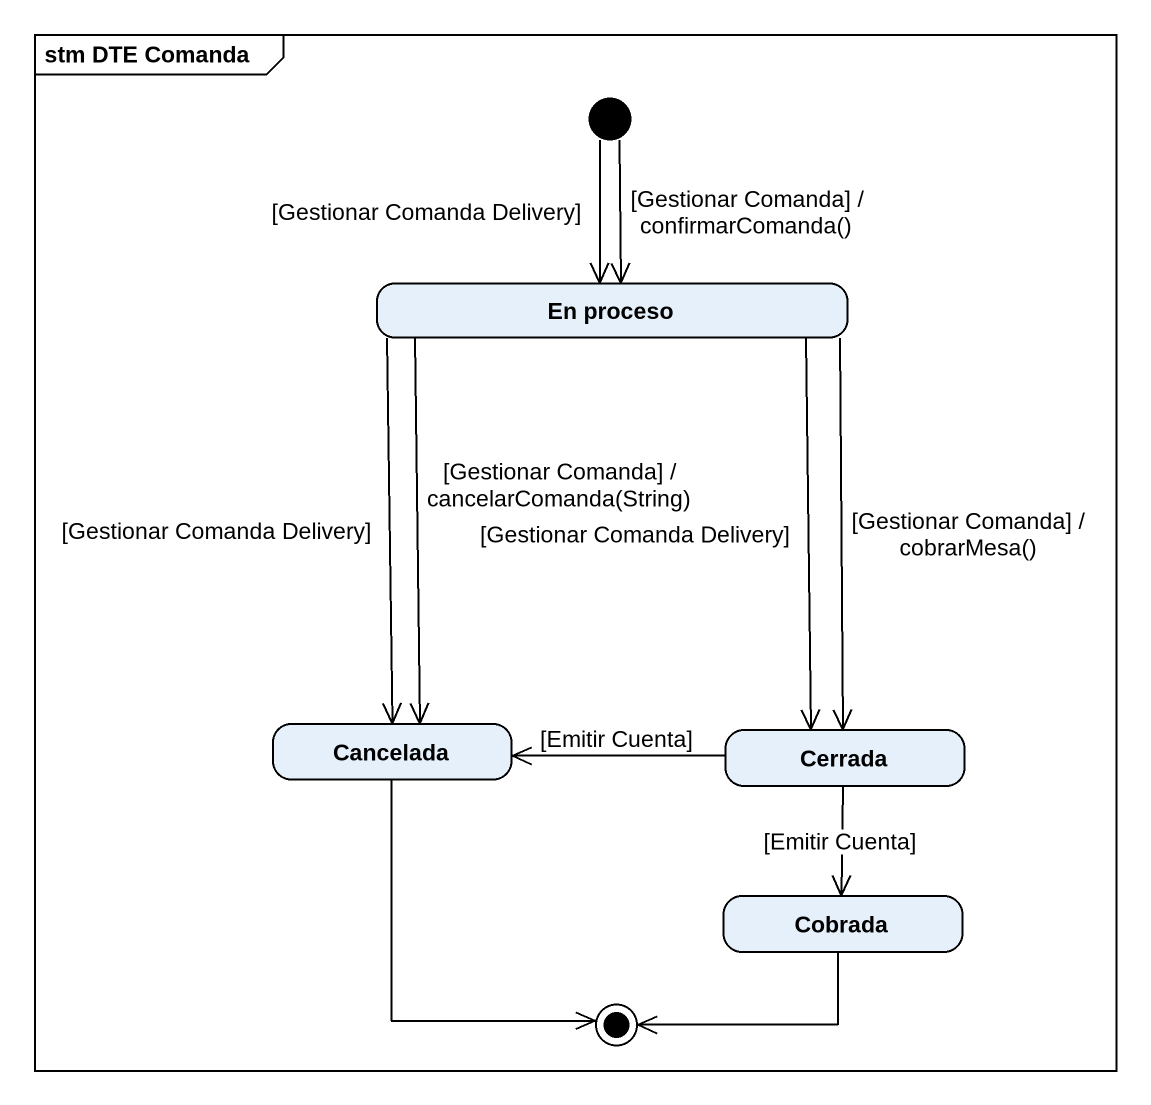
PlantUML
@startuml
mainframe stm DTE Comanda
hide empty description
state "En proceso" as En_proceso
state Cancelada
state Cerrada
state Cobrada
[*] --> En_proceso : [Gestionar Comanda] / confirmarComanda()
[*] --> En_proceso : [Gestionar Comanda Delivery]
En_proceso --> Cancelada : [Gestionar Comanda] / cancelarComanda(String)
En_proceso --> Cancelada : [Gestionar Comanda Delivery]
En_proceso --> Cerrada : [Gestionar Comanda] / cobrarMesa()
En_proceso --> Cerrada : [Gestionar Comanda Delivery]
Cerrada -left-> Cancelada : [Emitir Cuenta]
Cerrada --> Cobrada : [Emitir Cuenta]
Cancelada --> [*]
Cobrada -left-> [*]
@enduml
